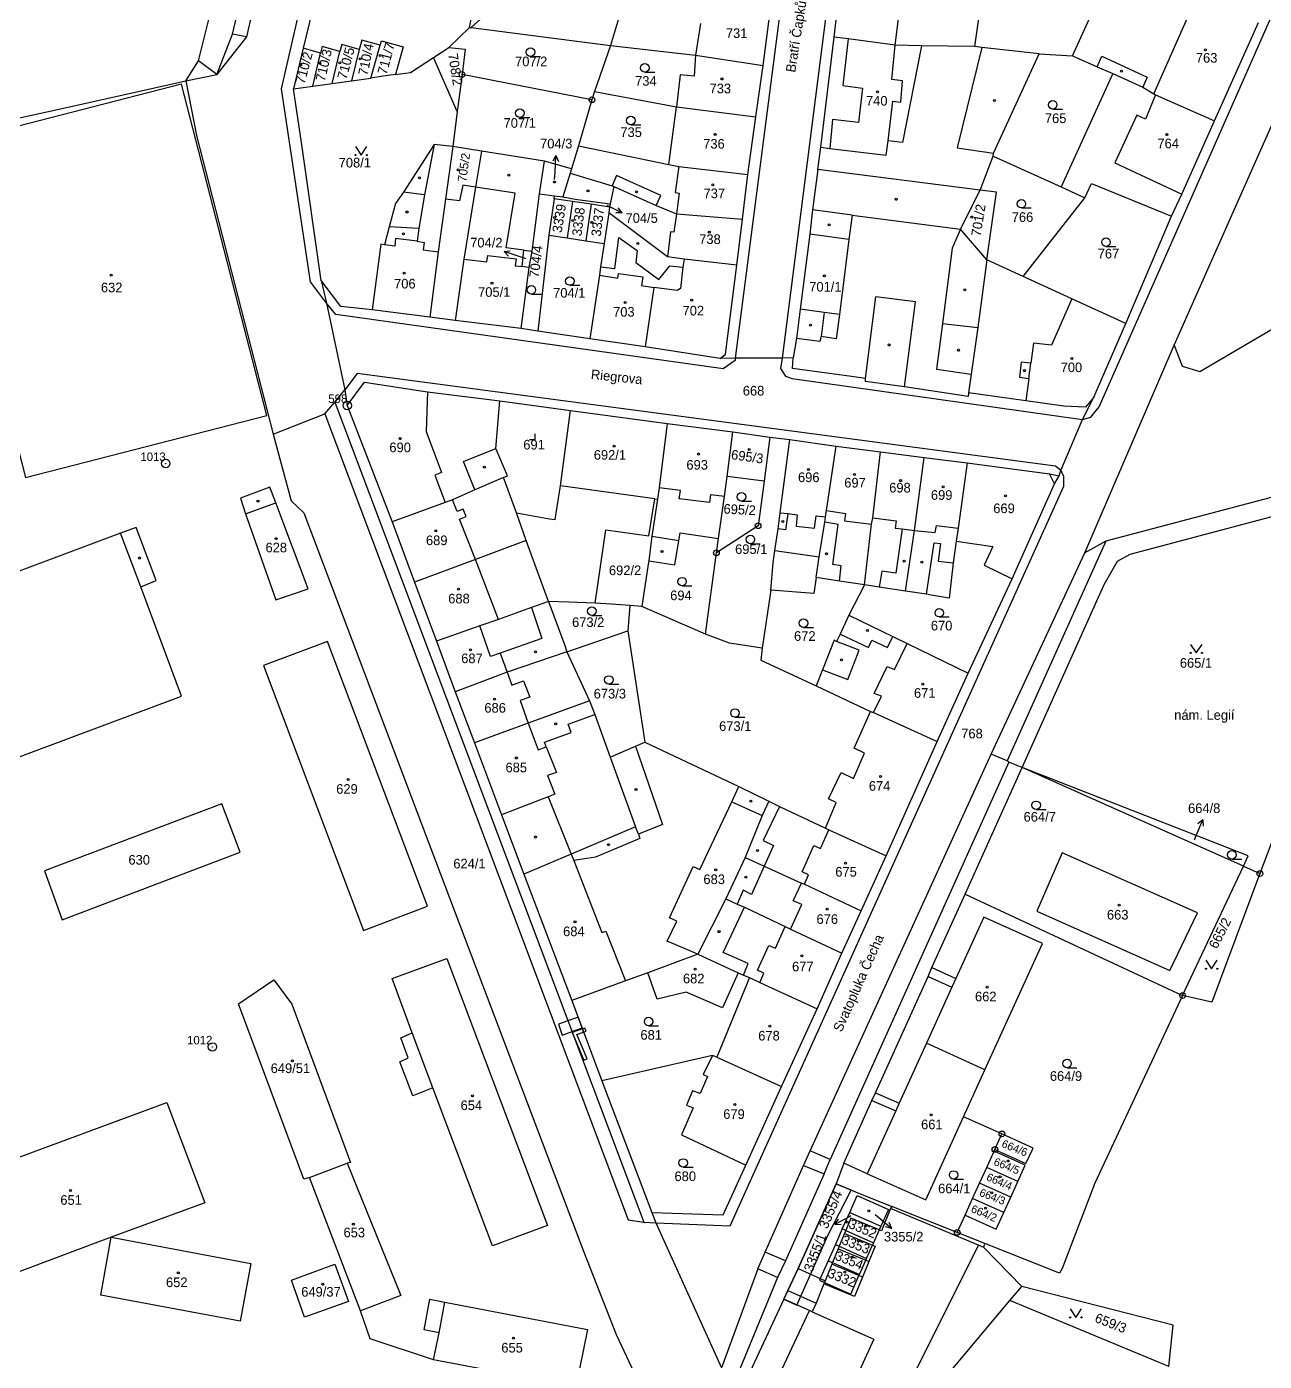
# Model space of a CAD drawing. Extents: x -784124 to -780570, y -980818 to -976926.
# Drawn here: x -782073.8 to -781855.7, y -980168.5 to -979933.2 of the extents above; entities that cross this region are included whole.
import ezdxf
from ezdxf.enums import TextEntityAlignment as Align

# ---------------------------------------------------------------- set-up
doc = ezdxf.new("R2010")
doc.units = 0
doc.header["$LTSCALE"] = 3.138375
doc.header["$MEASUREMENT"] = 0
doc.linetypes.add('0_051C', pattern=[0])
for name, color, linetype in [('1008', 1, 'CONTINUOUS'), ('101', 1, 'CONTINUOUS'), ('1016', 1, 'CONTINUOUS'), ('1029', 1, 'CONTINUOUS'), ('105', 1, 'CONTINUOUS'), ('18', 1, 'CONTINUOUS'), ('21800', 1, 'CONTINUOUS'), ('21900', 1, 'CONTINUOUS'), ('21999', 1, 'CONTINUOUS'), ('23700', 1, 'CONTINUOUS'), ('304', 1, 'CONTINUOUS'), ('314', 1, 'CONTINUOUS'), ('319', 1, 'CONTINUOUS'), ('402', 1, 'CONTINUOUS'), ('404', 1, 'CONTINUOUS')]:
    doc.layers.add(name, color=color, linetype=linetype)

# ---------------------------------------------------------------- blocks, each defined once
blk = doc.blocks.new('4_02$0')
at = {"layer": '404', "color": 255, "linetype": 'Continuous'}
blk.add_circle((-0.01, 0), 0.175, dxfattribs=at)
blk = doc.blocks.new('1029$1')
at = {"layer": '1029', "color": 6, "linetype": 'Continuous'}
for p, q in [((0, 3), (-0.5, 2)), ((0, 0), (0, 3)), ((0, 3), (0.5, 2))]:
    blk.add_line(p, q, dxfattribs=at)
blk = doc.blocks.new('3_04$3')
at = {"layer": '304', "color": 255, "linetype": 'Continuous'}
blk.add_line((0.01, 0), (1.76, 0), dxfattribs=at)
blk.add_circle((0.01, 0.75), 0.75, dxfattribs=at)
blk = doc.blocks.new('3_19$9')
at = {"layer": '319', "color": 255, "linetype": 'Continuous'}
for p, q in [((-1, 0), (0, 0)), ((0, 0), (0, 1))]:
    blk.add_line(p, q, dxfattribs=at)
blk = doc.blocks.new('3_14$2')
at = {"layer": '314', "color": 255, "linetype": 'Continuous'}
blk.add_lwpolyline([(-1, 1.5), (0, 0), (1, 1.5)], dxfattribs=at)
for centre in [(-1, 0), (1, 0)]:
    blk.add_circle(centre, 0.1, dxfattribs=at)
blk = doc.blocks.new('1_01$18')
at = {"layer": '101', "color": 3, "linetype": 'Continuous'}
for radius in [0.75, 0.03]:
    blk.add_circle((0, 0), radius, dxfattribs=at)
blk = doc.blocks.new('1_05$19')
at = {"layer": '105', "color": 3, "linetype": 'Continuous'}
for radius in [0.5, 0.0303]:
    blk.add_circle((0, 0), radius, dxfattribs=at)

msp = doc.modelspace()

# ---------------------------------------------------------------- linework, layer by layer
at = {"layer": '1029', "color": 255, "linetype": 'Continuous'}
for p, q in [((-781980.74, -979960.12), (-781980.68, -979958.92)), ((-781985.78, -979974.11), (-781986.81, -979973.78)), ((-781868, -980076.51), (-781867.7, -980075.78)), ((-781928.55, -980142.82), (-781928.73, -980142.92)), ((-781924.24, -980142.58), (-781923.62, -980143.1))]:
    msp.add_line(p, q, dxfattribs=at)
at = {"layer": '21800', "color": 255, "linetype": 'Continuous'}
for p, q in [((-782028.89, -979944.18), (-782002.95, -979831.11)), ((-781929.87, -979843.55), (-781948.9, -979991.62)), ((-781922.29, -979847.39), (-781940.67, -979991.65)), ((-781884.78, -980000.24), (-781834.67, -979886.54)), ((-782024.03, -979887.31), (-782035.06, -979935.01)), ((-781875.12, -979945.04), (-781867.52, -979927.8)), ((-781955.04, -979932.63), (-781955.89, -979938.22)), ((-782035.06, -979935.01), (-782040.27, -979941.65)), ((-782035.06, -979935.01), (-782037.54, -979934.53)), ((-781929, -979935.36), (-781929.98, -979943.57)), ((-781921.34, -979942.5), (-781920.73, -979936.43)), ((-781916.07, -979936.57), (-781919.45, -979953.62)), ((-781905.48, -979936.86), (-781909.79, -979954.56)), ((-781885.14, -979940.25), (-781884.32, -979938.4)), ((-781884.32, -979938.4), (-781876.29, -979942.08)), ((-782040.27, -979941.65), (-782043.5, -979939.22)), ((-781919.43, -979942.72), (-781921.34, -979942.5)), ((-781919.75, -979946.52), (-781919.43, -979942.72)), ((-781876.29, -979942.08), (-781877.09, -979943.87)), ((-782023.79, -979978.18), (-782028.89, -979944.18)), ((-781929.98, -979943.57), (-781926.47, -979944.04)), ((-781926.47, -979944.04), (-781927.19, -979950.09)), ((-781874.84, -979945.2), (-781876.6, -979949.53)), ((-781921.99, -979953.31), (-781921.13, -979946.35)), ((-781921.13, -979946.35), (-781919.75, -979946.52)), ((-781931.78, -979949.54), (-781932.24, -979954.66)), ((-781927.19, -979950.09), (-781931.78, -979949.54)), ((-781878.16, -979948.77), (-781882, -979957.19)), ((-781876.6, -979949.53), (-781878.16, -979948.77)), ((-782001.95, -979953.94), (-782003.7, -979962.85)), ((-781933.82, -979954.46), (-781932.24, -979954.66)), ((-781932.24, -979954.66), (-781922.34, -979955.87)), ((-781922.34, -979955.87), (-781921.99, -979953.31)), ((-781919.45, -979953.62), (-781921.99, -979953.31)), ((-781909.79, -979954.56), (-781903.37, -979955.5)), ((-781882, -979957.19), (-781870.22, -979962.73)), ((-781969.84, -979959.41), (-781970.62, -979961.24)), ((-781962.01, -979962.97), (-781969.84, -979959.41)), ((-781958.83, -979957.87), (-781959.51, -979962.42)), ((-781996.92, -979961.12), (-781997.49, -979963.89)), ((-781994.67, -979961.47), (-781996.92, -979961.12)), ((-781987.72, -979962.57), (-781994.67, -979961.47)), ((-781970.31, -979961.4), (-781970.96, -979964.41)), ((-782003.7, -979962.85), (-782007.38, -979962.36)), ((-782003.7, -979962.85), (-782004.67, -979968.79)), ((-781997.49, -979963.89), (-781999.98, -979963.62)), ((-781989.27, -979972.19), (-781987.72, -979962.57)), ((-781962.84, -979964.7), (-781962.01, -979962.97)), ((-781959.51, -979962.42), (-781958.82, -979962.54)), ((-781958.82, -979962.54), (-781959.28, -979966.17)), ((-781959.28, -979966.17), (-781959.75, -979969.44)), ((-781928.33, -979966.42), (-781935.28, -979965.49)), ((-781928.33, -979966.42), (-781928.91, -979970.73)), ((-781928.33, -979966.42), (-781909.21, -979968.9)), ((-782004.67, -979968.79), (-782009.93, -979968.46)), ((-782004.67, -979968.79), (-782004.95, -979971.02)), ((-781909.21, -979968.9), (-781910.66, -979972.26)), ((-782008.77, -979970.56), (-782008.9, -979971.91)), ((-782004.95, -979971.02), (-782008.77, -979970.56)), ((-782004.95, -979971.02), (-782003.74, -979971.22)), ((-782003.74, -979971.22), (-782003.91, -979972.55)), ((-781970.13, -979975.85), (-781969.42, -979970.35)), ((-781969.42, -979970.35), (-781966.19, -979972.63)), ((-781960.35, -979969.38), (-781960.86, -979973.78)), ((-781959.75, -979969.44), (-781960.35, -979969.38)), ((-781928.91, -979970.73), (-781935.79, -979969.8)), ((-781928.91, -979970.73), (-781930.54, -979983.93)), ((-782008.9, -979971.91), (-782010.73, -979971.66)), ((-782003.91, -979972.55), (-782001.3, -979972.88)), ((-781992.69, -979974.67), (-781992.52, -979973.54)), ((-781992.52, -979973.54), (-781987.51, -979974.13)), ((-781986.19, -979972.57), (-781989.27, -979972.19)), ((-781966.19, -979972.63), (-781966.45, -979974.78)), ((-781910.66, -979972.26), (-781912.4, -979985.5)), ((-781996.76, -979974.21), (-781992.69, -979974.67)), ((-781987.51, -979974.13), (-781987.72, -979975.35)), ((-781987.72, -979975.35), (-781986.46, -979975.49)), ((-781972.68, -979975.53), (-781970.13, -979975.85)), ((-781966.45, -979974.78), (-781962.4, -979977.77)), ((-781962.4, -979977.77), (-781960.45, -979975.33)), ((-781960.45, -979975.33), (-781958.14, -979975.59)), ((-781958.14, -979975.59), (-781958.54, -979979.38)), ((-781957.94, -979974.21), (-781958.14, -979975.59)), ((-782020.95, -979981.93), (-782023.79, -979978.18)), ((-781959.16, -979979.69), (-781963.27, -979979.2)), ((-781958.54, -979979.38), (-781959.16, -979979.69)), ((-781925.98, -979995.2), (-781924.14, -979980.84)), ((-781917.12, -979981.73), (-781924.14, -979980.84)), ((-782019.33, -979983.92), (-782020.95, -979981.93)), ((-781933.22, -979983.56), (-781937.49, -979982.97)), ((-781919.08, -979996.71), (-781917.12, -979981.73)), ((-781889.59, -979981.17), (-781893.17, -979989.35)), ((-781951.07, -979993.53), (-782019.33, -979983.92)), ((-781933.22, -979983.56), (-781933.79, -979987.84)), ((-781930.54, -979983.93), (-781933.22, -979983.56)), ((-781930.54, -979983.93), (-781931.11, -979988.21)), ((-781912.4, -979985.5), (-781913.42, -979993.56)), ((-781912.4, -979985.5), (-781906.17, -979986.24)), ((-781933.79, -979987.84), (-781933.99, -979988.67)), ((-781931.11, -979988.21), (-781933.79, -979987.84)), ((-781867.03, -979994.01), (-781854.49, -979986.65)), ((-781933.99, -979988.67), (-781938.12, -979988.18)), ((-781896.37, -979988.96), (-781896.84, -979992.5)), ((-781893.17, -979989.35), (-781896.37, -979988.96)), ((-781871.56, -979989.32), (-781870.15, -979993.05)), ((-781948.91, -979992.04), (-781951.07, -979993.53)), ((-781948.9, -979991.62), (-781948.91, -979992.04)), ((-781940.67, -979991.65), (-781940.93, -979993.43)), ((-781898.5, -979992.31), (-781898.84, -979995.01)), ((-781896.84, -979992.5), (-781898.5, -979992.31)), ((-781897.19, -979995.19), (-781896.84, -979992.5)), ((-782015.52, -979994.36), (-782017.71, -979997.23)), ((-781892.45, -980010.66), (-782015.52, -979994.36)), ((-781940.93, -979993.43), (-781940.05, -979994.79)), ((-781940.05, -979994.79), (-781938.89, -979995.19)), ((-781913.42, -979993.56), (-781907.32, -979994.46)), ((-781898.84, -979995.01), (-781897.19, -979995.19)), ((-781870.15, -979993.05), (-781867.03, -979994.01)), ((-782019.47, -979999.39), (-782017.71, -979997.23)), ((-781938.89, -979995.19), (-781887.73, -980002.46)), ((-781897.19, -979995.19), (-781897.72, -979999.14)), ((-782021.22, -980001.45), (-782019.47, -979999.39)), ((-782019.47, -979999.39), (-781965.03, -980143.92)), ((-782003.13, -979997.54), (-782003.39, -980004.56)), ((-782030.37, -980005.04), (-782021.22, -980001.45)), ((-782021.22, -980001.45), (-781967.81, -980143.5)), ((-781887.73, -980002.46), (-781886.22, -980002.01)), ((-781886.22, -980002.01), (-781884.78, -980000.24)), ((-782003.39, -980004.56), (-782000.66, -980011.77)), ((-781996.83, -980009.87), (-781991.09, -980007.53)), ((-781994.81, -980014.82), (-781996.83, -980009.87)), ((-781891.51, -980011.44), (-781892.45, -980010.66)), ((-781891.01, -980012.46), (-781891.51, -980011.44)), ((-782000.66, -980011.77), (-782001.87, -980012.23)), ((-782001.87, -980012.23), (-782000.06, -980017.06)), ((-781892.67, -980013.76), (-781891.8, -980012.35)), ((-781891, -980014.18), (-781891.01, -980012.46)), ((-781963.1, -980016.44), (-781979.72, -980014.16)), ((-781958.58, -980014.95), (-781962.34, -980014.46)), ((-781958.77, -980016.41), (-781958.58, -980014.95)), ((-781953.26, -980015.7), (-781953.46, -980017.1)), ((-781950.81, -980016.01), (-781953.26, -980015.7)), ((-781949.83, -980144.57), (-781891, -980014.18)), ((-781848.27, -980014.52), (-781883.58, -980023.89)), ((-782035.21, -980019.09), (-782029.87, -980017.11)), ((-781997.91, -980018.66), (-781998.74, -980016.63)), ((-781996.86, -980018.27), (-781997.91, -980018.66)), ((-781996.32, -980019.54), (-781996.86, -980018.27)), ((-781953.46, -980017.1), (-781958.77, -980016.41)), ((-781932.82, -980018.51), (-781929.46, -980018.99)), ((-781997.5, -980019.99), (-781996.32, -980019.54)), ((-781994.68, -980027.13), (-781997.5, -980019.99)), ((-781941, -980018.9), (-781939.65, -980019.03)), ((-781939.65, -980019.03), (-781940.03, -980021.87)), ((-781939.65, -980019.03), (-781938.01, -980019.25)), ((-781938.01, -980019.25), (-781938.16, -980021.23)), ((-781934.95, -980021.61), (-781934.64, -980019.45)), ((-781934.64, -980019.45), (-781932.98, -980019.63)), ((-781930.79, -980020.94), (-781933.13, -980020.57)), ((-781931.71, -980028.03), (-781930.79, -980020.94)), ((-781929.46, -980018.99), (-781929.64, -980020.28)), ((-781929.64, -980020.28), (-781924.92, -980020.87)), ((-781924.66, -980019.76), (-781920.55, -980020.3)), ((-781920.55, -980020.3), (-781920.71, -980021.6)), ((-782053.7, -980031.94), (-782057.27, -980022.5)), ((-781963.62, -980023), (-781958.83, -980023.78)), ((-781940.03, -980021.87), (-781941.35, -980021.74)), ((-781938.16, -980021.23), (-781934.95, -980021.61)), ((-781920.71, -980021.6), (-781919.5, -980021.72)), ((-781919.5, -980021.72), (-781920.59, -980029.56)), ((-781919.5, -980021.72), (-781917.31, -980022.01)), ((-781917.31, -980022.01), (-781913.68, -980022.38)), ((-781913.68, -980022.38), (-781913.44, -980021.15)), ((-781913.44, -980021.15), (-781909.63, -980021.62)), ((-781941.92, -980025.53), (-781934.11, -980026.63)), ((-781915.2, -980033.21), (-781913.83, -980024.2)), ((-781913.83, -980024.2), (-781912.72, -980024.32)), ((-781912.72, -980024.32), (-781913.15, -980027.39)), ((-781883.58, -980023.89), (-781901, -980062.6)), ((-781883.58, -980023.89), (-781887.32, -980025.95)), ((-781990.65, -980037.68), (-781994.68, -980027.13)), ((-781930.22, -980028.23), (-781931.71, -980028.03)), ((-781913.15, -980027.39), (-781910.53, -980027.71)), ((-781930.52, -980030.95), (-781930.22, -980028.23)), ((-781923.09, -980029.16), (-781923.56, -980031.98)), ((-781920.59, -980029.56), (-781923.09, -980029.16)), ((-781984.84, -980035.57), (-781983, -980041.02)), ((-781992.02, -980044.24), (-781993.95, -980038.82)), ((-781983, -980041.02), (-781990.37, -980043.65)), ((-781927.08, -980043.13), (-781931.08, -980041.58)), ((-781930.44, -980040.29), (-781925.45, -980042.65)), ((-781925.45, -980042.65), (-781924.83, -980041.33)), ((-781924.83, -980041.33), (-781922.08, -980042.61)), ((-781922.08, -980042.61), (-781921.15, -980040.69)), ((-781920.84, -980046.53), (-781918.63, -980041.93)), ((-781990.37, -980043.65), (-781992.02, -980044.24)), ((-781990.37, -980043.65), (-781989.12, -980047.01)), ((-781929.09, -980048.27), (-781927.08, -980043.13)), ((-781933.53, -980046.57), (-781929.09, -980048.27)), ((-781924.43, -980050.72), (-781922.13, -980045.97)), ((-781922.13, -980045.97), (-781920.84, -980046.53)), ((-781989.12, -980047.01), (-781988.28, -980049.26)), ((-781988.28, -980049.26), (-781986.23, -980048.51)), ((-781986.23, -980048.51), (-781985.11, -980051.36)), ((-781985.11, -980051.36), (-781986.81, -980051.98)), ((-781924.52, -980054.11), (-781923.15, -980051.23)), ((-781923.15, -980051.23), (-781924.43, -980050.72)), ((-781986.81, -980051.98), (-781985.42, -980055.95)), ((-781985.42, -980055.95), (-781983.64, -980060.66)), ((-781978.38, -980056.13), (-781973.67, -980054.44)), ((-781977.81, -980057.64), (-781978.38, -980056.13)), ((-781982.54, -980059.33), (-781977.81, -980057.64)), ((-781983.64, -980060.66), (-781982.26, -980060.17)), ((-781982.26, -980060.17), (-781982.54, -980059.33)), ((-781982.26, -980060.17), (-781980.41, -980064.66)), ((-781966.5, -980060.03), (-781961.75, -980073.81)), ((-781935.73, -980131.37), (-781903.8, -980061.41)), ((-781900.7, -980062.83), (-781932.21, -980132.91)), ((-781980.41, -980064.66), (-781982.01, -980065.21)), ((-781982.01, -980065.21), (-781980.73, -980068.51)), ((-781949.54, -980069.84), (-781948.29, -980067.16)), ((-781981.88, -980068.98), (-781990.12, -980072.11)), ((-781980.73, -980068.51), (-781981.88, -980068.98)), ((-781981.88, -980068.98), (-781977.83, -980079.06)), ((-781955.15, -980081.77), (-781949.54, -980069.84)), ((-781949.54, -980069.84), (-781944.18, -980072.26)), ((-781941.09, -980070.67), (-781944.01, -980076.67)), ((-781965.98, -980075.51), (-781966.48, -980074.25)), ((-781961.75, -980073.81), (-781965.98, -980075.51)), ((-781933.89, -980078.04), (-781932.44, -980074.75)), ((-781965.71, -980076.31), (-781973.52, -980079.57)), ((-781965.98, -980075.51), (-781965.71, -980076.31)), ((-781944.01, -980076.67), (-781942.16, -980077.54)), ((-781973.52, -980079.57), (-781977.38, -980080.2)), ((-781942.16, -980077.54), (-781943.81, -980081.18)), ((-781937.11, -980082.18), (-781935.06, -980077.52)), ((-781935.06, -980077.52), (-781933.89, -980078.04)), ((-781960.5, -980090.29), (-781956.34, -980081.22)), ((-781956.34, -980081.22), (-781955.15, -980081.77)), ((-781943.81, -980081.18), (-781946.03, -980086.15)), ((-781935.98, -980082.73), (-781937.11, -980082.18)), ((-781938.7, -980087.29), (-781937.21, -980084.18)), ((-781936.72, -980084.37), (-781935.98, -980082.73)), ((-781947.53, -980085.41), (-781948.56, -980087.86)), ((-781946.03, -980086.15), (-781947.53, -980085.41)), ((-781951.03, -980096.37), (-781947.31, -980088.4)), ((-781939.19, -980092.27), (-781937.2, -980087.94)), ((-781937.2, -980087.94), (-781938.7, -980087.29)), ((-781960.89, -980094.39), (-781959.21, -980090.85)), ((-781959.21, -980090.85), (-781960.5, -980090.29)), ((-781941.84, -980095.65), (-781940.13, -980091.83)), ((-781955.5, -980096.69), (-781960.89, -980094.39)), ((-781945.01, -980099.5), (-781942.98, -980095.16)), ((-781942.98, -980095.16), (-781941.84, -980095.65)), ((-781946.66, -980098.34), (-781951.03, -980096.37)), ((-781947.47, -980100.37), (-781946.66, -980098.34)), ((-781943.9, -980100.02), (-781945.01, -980099.5)), ((-781944.58, -980101.67), (-781943.9, -980100.02)), ((-781914.93, -980100.63), (-781910.73, -980102.52)), ((-781914.28, -980099.06), (-781910.02, -980100.97)), ((-782002.2, -980120.27), (-782005.83, -980110.55)), ((-781924.17, -980121.11), (-781920.02, -980122.98)), ((-781924.82, -980122.46), (-781920.63, -980124.33)), ((-781936.89, -980133.93), (-781935.73, -980131.37)), ((-781932.21, -980132.91), (-781935.73, -980131.37)), ((-781943.65, -980149.24), (-781936.89, -980133.93)), ((-781936.89, -980133.93), (-781933.27, -980135.43)), ((-781933.27, -980135.43), (-781932.21, -980132.91)), ((-781933.27, -980135.43), (-781940.08, -980150.76)), ((-781906.06, -980148), (-781921.54, -980141.54)), ((-781967.81, -980143.5), (-781965.03, -980143.92)), ((-781965.03, -980143.92), (-781962.91, -980144.05)), ((-781962.91, -980144.05), (-781949.83, -980144.57)), ((-781930.05, -980145.13), (-781931.27, -980147.87)), ((-781931.27, -980147.87), (-781932.54, -980150.72)), ((-781931.27, -980147.87), (-781930.58, -980148.18)), ((-781929.66, -980145.93), (-781924.73, -980147.96)), ((-781906.06, -980148), (-781926.41, -980188.59)), ((-781925.78, -980150.32), (-781924.73, -980147.96)), ((-781905.11, -980148.39), (-781906.06, -980148)), ((-781944.93, -980152.18), (-781943.65, -980149.24)), ((-781940.08, -980150.76), (-781943.65, -980149.24)), ((-781930.58, -980148.18), (-781925.78, -980150.32)), ((-781925.92, -980150.64), (-781925.78, -980150.32)), ((-781944.93, -980152.18), (-781951.36, -980169.6)), ((-781941.47, -980153.69), (-781944.93, -980152.18)), ((-781940.08, -980150.76), (-781941.47, -980153.69)), ((-781937.84, -980152.09), (-781933.95, -980153.89)), ((-781932.54, -980150.72), (-781933.95, -980153.89)), ((-781932.54, -980150.72), (-781931.77, -980151.06)), ((-781931.77, -980151.06), (-781927.04, -980153.18)), ((-781927.04, -980153.18), (-781925.92, -980150.64)), ((-781941.47, -980153.69), (-781950.52, -980175.6)), ((-781933.95, -980153.89), (-781934.07, -980154.15)), ((-781934.07, -980154.15), (-781933.2, -980154.54)), ((-781933.95, -980153.89), (-781933.09, -980154.29)), ((-781933.2, -980154.54), (-781928.56, -980156.62)), ((-781928.56, -980156.62), (-781927.11, -980153.33)), ((-781927.11, -980153.33), (-781927.04, -980153.18)), ((-781939.63, -980155.99), (-781934.68, -980158.2)), ((-782013.26, -980164.47), (-782014.98, -980159.56)), ((-782001.11, -980163.44), (-782000.09, -980158.02)), ((-781945.42, -980179.94), (-781935.83, -980159.52)), ((-781935.34, -980159.74), (-781924.49, -980164.55)), ((-782002.11, -980168.21), (-782013.26, -980164.47)), ((-781924.49, -980164.55), (-781930.69, -980178.07))]:
    msp.add_line(p, q, dxfattribs=at)
at = {"layer": '21900', "color": 3, "linetype": 'Continuous'}
for p, q in [((-781931.48, -979935.05), (-781929.39, -979917.62)), ((-781995.48, -979933.35), (-781982.28, -979921.59)), ((-781906.66, -979936.72), (-781904.45, -979921)), ((-782022.44, -979926.04), (-782025.07, -979936.98)), ((-781995.75, -979933.35), (-781994.3, -979926.09)), ((-781944.02, -979940.03), (-781942.8, -979931.02)), ((-781999.41, -979936.85), (-781995.75, -979933.35)), ((-781995.75, -979933.35), (-781995.48, -979933.35)), ((-781995.48, -979933.35), (-781970.89, -979936.53)), ((-781864.43, -979949.8), (-781856.72, -979932.48)), ((-782011.49, -979936.48), (-782011.27, -979935.7)), ((-782025.07, -979936.98), (-782026.79, -979944.15)), ((-782022.01, -979937.85), (-782025.07, -979936.98)), ((-782023.38, -979943.68), (-782022.01, -979937.85)), ((-782019.97, -979943.21), (-782018.6, -979937.59)), ((-782015.18, -979937.24), (-782016.54, -979942.73)), ((-782013.12, -979942.25), (-782011.49, -979936.48)), ((-782006.14, -979941.28), (-782002.11, -979938.63)), ((-782002.11, -979938.63), (-781999.41, -979936.85)), ((-781997.9, -979948.18), (-782002.11, -979938.63)), ((-781970.89, -979936.53), (-781973.73, -979944.63)), ((-781970.89, -979936.53), (-781955.89, -979938.22)), ((-781955.89, -979938.22), (-781944.02, -979940.03)), ((-781895.33, -979937.99), (-781889.46, -979938.33)), ((-781945.28, -979949.08), (-781944.02, -979940.03)), ((-782023.38, -979943.68), (-782019.97, -979943.21)), ((-782019.97, -979943.21), (-782016.54, -979942.73)), ((-782016.54, -979942.73), (-782013.12, -979942.25)), ((-782010.97, -979941.9), (-782013.12, -979942.25)), ((-782008.82, -979941.62), (-782010.97, -979941.9)), ((-782008.82, -979941.62), (-782006.14, -979941.28)), ((-781997.07, -979941.61), (-781997.9, -979948.18)), ((-781974.16, -979946.09), (-781997.07, -979941.61)), ((-781882.39, -979941.44), (-781891.49, -979961.44)), ((-782026.79, -979944.15), (-782023.38, -979943.68)), ((-781973.73, -979944.63), (-781974.16, -979946.09)), ((-781973.73, -979944.63), (-781959.27, -979947.31)), ((-781974.16, -979946.09), (-781976.54, -979954.22)), ((-781960.63, -979957.49), (-781959.27, -979947.31)), ((-781959.27, -979947.31), (-781945.28, -979949.08)), ((-781997.9, -979948.18), (-781998.68, -979954.31)), ((-781946.7, -979959.26), (-781945.28, -979949.08)), ((-781993.63, -979955.12), (-781998.68, -979954.31)), ((-781993.63, -979955.12), (-781994.67, -979961.47)), ((-781982.51, -979956.9), (-781993.63, -979955.12)), ((-781976.54, -979954.22), (-781977.77, -979958.23)), ((-781976.54, -979954.22), (-781960.63, -979957.49)), ((-781983.4, -979962.66), (-781982.51, -979956.9)), ((-781977.77, -979958.23), (-781982.51, -979956.9)), ((-781905.72, -979962), (-781903.47, -979956)), ((-781903.47, -979956), (-781891.49, -979961.44)), ((-781978.01, -979959.03), (-781979.3, -979963.21)), ((-781977.77, -979958.23), (-781978.01, -979959.03)), ((-781947.64, -979967.15), (-781946.7, -979959.26)), ((-781905.72, -979962), (-781934.37, -979958.37)), ((-781909.21, -979968.9), (-781905.72, -979962)), ((-781891.49, -979961.44), (-781887.29, -979963.35)), ((-781984.72, -979972.75), (-781983.4, -979962.66)), ((-781983.4, -979962.66), (-781980.77, -979963.01)), ((-781980.83, -979963.54), (-781981.79, -979969.96)), ((-781980.83, -979963.54), (-781980.77, -979963.01)), ((-781977.57, -979964.03), (-781980.83, -979963.54)), ((-781980.77, -979963.01), (-781979.3, -979963.21)), ((-781977.57, -979964.03), (-781978.53, -979970.45)), ((-781974.31, -979964.51), (-781977.57, -979964.03)), ((-781974.31, -979964.51), (-781975.27, -979970.94)), ((-781971.05, -979965), (-781974.31, -979964.51)), ((-781898.15, -979977.25), (-781887.29, -979963.35)), ((-781971.2, -979966.04), (-781972.01, -979971.43)), ((-781971.05, -979965), (-781971.2, -979966.04)), ((-781880.08, -979985.5), (-781872.04, -979966.63)), ((-781948.61, -979975.25), (-781947.64, -979967.15)), ((-781981.79, -979969.96), (-781983.68, -979986.85)), ((-781981.79, -979969.96), (-781978.53, -979970.45)), ((-781978.53, -979970.45), (-781975.27, -979970.94)), ((-781975.27, -979970.94), (-781972.01, -979971.43)), ((-781985.23, -979975.64), (-781984.72, -979972.75)), ((-781986.67, -979986.4), (-781985.23, -979975.64)), ((-781898.15, -979977.25), (-781904.55, -979974.28)), ((-781972.82, -979977.03), (-781974.52, -979988.23)), ((-782002.75, -979984.4), (-782012.89, -979983.14)), ((-781998.3, -979984.97), (-782002.75, -979984.4)), ((-781986.67, -979986.4), (-781998.3, -979984.97)), ((-781885.7, -979998.48), (-781880.08, -979985.5)), ((-781983.68, -979986.85), (-781986.67, -979986.4)), ((-781974.52, -979988.23), (-781983.68, -979986.85)), ((-781964.77, -979989.64), (-781974.52, -979988.23)), ((-781951.56, -979991.69), (-781964.77, -979989.64)), ((-781990.42, -979999.14), (-781977.97, -980000.83)), ((-782017.29, -979999.98), (-782009.38, -980020.51)), ((-781977.97, -980000.83), (-781960.9, -980003.15)), ((-781960.9, -980003.15), (-781949.31, -980004.64)), ((-781950.35, -980012.49), (-781949.31, -980004.64)), ((-781949.31, -980004.64), (-781942.79, -980005.55)), ((-781942.79, -980005.55), (-781943.83, -980013.34)), ((-781942.79, -980005.55), (-781939.28, -980005.99)), ((-781939.28, -980005.99), (-781931.1, -980007.16)), ((-781931.1, -980007.16), (-781923.29, -980008.13)), ((-781923.29, -980008.13), (-781915.62, -980009.17)), ((-781915.62, -980009.17), (-781908.06, -980010.08)), ((-781908.06, -980010.08), (-781893.5, -980012.03)), ((-781987.47, -980018.88), (-781989.76, -980012.65)), ((-781943.83, -980013.34), (-781950.35, -980012.49)), ((-782009.38, -980020.51), (-782005.42, -980031.13)), ((-781985.76, -980023.76), (-781987.47, -980018.88)), ((-781973.59, -980034.84), (-781971.75, -980021.88)), ((-781971.75, -980021.88), (-781964.12, -980022.93)), ((-781981.85, -980034.51), (-781985.76, -980023.76)), ((-781952.23, -980025.95), (-781951.88, -980023.42)), ((-781954.18, -980040.27), (-781952.23, -980025.95)), ((-782005.42, -980031.13), (-782001.54, -980041.53)), ((-781942.65, -980032.5), (-781944.14, -980042.77)), ((-781926.16, -980031.58), (-781928.87, -980036.96)), ((-781907.89, -980047.13), (-781900.13, -980030.51)), ((-781967.48, -980035.22), (-781967.87, -980039.7)), ((-781965.37, -980035.42), (-781967.48, -980035.22)), ((-781954.18, -980040.27), (-781965.37, -980035.42)), ((-781978.62, -980043.37), (-781967.87, -980039.7)), ((-781967.87, -980039.7), (-781964.85, -980059.32)), ((-782001.54, -980041.53), (-781998.26, -980050.43)), ((-781978.62, -980043.37), (-781974.62, -980052.05)), ((-781913.31, -980059.22), (-781907.89, -980047.13)), ((-781998.26, -980050.43), (-781994.88, -980059.44)), ((-781934.66, -980049.4), (-781925.08, -980053.9)), ((-781922.32, -980079.38), (-781913.31, -980059.22)), ((-781847.97, -980059.91), (-781856.44, -980082.49)), ((-781908.42, -980086.1), (-781898.35, -980063.79)), ((-781859.36, -980081.19), (-781898.35, -980063.79)), ((-781977.83, -980079.06), (-781986.2, -980082.59)), ((-781947.16, -980079.68), (-781950.55, -980086.95)), ((-781926.71, -980089.08), (-781922.32, -980079.38)), ((-781870.06, -980103.99), (-781859.36, -980081.19)), ((-781859.36, -980081.19), (-781856.44, -980082.49)), ((-781986.2, -980082.59), (-781977.69, -980104.87)), ((-781908.42, -980086.1), (-781870.06, -980103.99)), ((-781950.55, -980086.95), (-781955.5, -980096.69)), ((-781930.14, -980096.53), (-781926.71, -980089.08)), ((-781955.5, -980096.69), (-781964.33, -980099.96)), ((-781955.5, -980096.69), (-781948.41, -980099.96)), ((-781934.5, -980106.31), (-781930.14, -980096.53)), ((-781964.33, -980099.96), (-781968.28, -980101.42)), ((-781946.42, -980100.83), (-781952.16, -980114.84)), ((-781968.28, -980101.42), (-781977.69, -980104.87)), ((-781977.69, -980104.87), (-781972.44, -980119.03)), ((-781940.76, -980120.02), (-781934.5, -980106.31)), ((-781904.92, -980117.11), (-781915.22, -980112.4)), ((-781952.92, -980114.56), (-781972.44, -980119.03)), ((-781952.16, -980114.84), (-781952.92, -980114.56)), ((-781952.16, -980114.84), (-781940.76, -980120.02)), ((-781908.66, -980125.34), (-781904.92, -980117.11)), ((-781972.44, -980119.03), (-781963.63, -980142.23)), ((-781947.05, -980133.89), (-781940.76, -980120.02)), ((-781901.91, -980128.38), (-781908.66, -980125.34)), ((-781903.15, -980131.12), (-781901.91, -980128.38)), ((-781904.6, -980134.28), (-781903.3, -980131.42)), ((-781903.3, -980131.42), (-781903.15, -980131.12)), ((-782023.93, -980136.06), (-782017.31, -980133.54)), ((-782016.74, -980133.4), (-782017.31, -980133.54)), ((-781929.78, -980133.54), (-781931.15, -980137.15)), ((-781925.66, -980135.4), (-781929.78, -980133.54)), ((-782023.93, -980136.06), (-782024.93, -980136.36)), ((-781905.85, -980137.03), (-781904.6, -980134.28)), ((-781899.09, -980136.76), (-781904.6, -980134.28)), ((-781907.09, -980139.77), (-781905.85, -980137.03)), ((-781900.33, -980139.5), (-781905.85, -980137.03)), ((-781900.33, -980139.5), (-781899.09, -980136.76)), ((-781908.42, -980142.67), (-781907.09, -980139.77)), ((-781901.58, -980142.24), (-781907.09, -980139.77)), ((-781901.58, -980142.24), (-781900.33, -980139.5)), ((-781928.74, -980142.2), (-781923.26, -980144.65)), ((-781909.8, -980145.75), (-781921.34, -980141.16)), ((-781909.8, -980145.75), (-781908.42, -980142.67)), ((-781929.44, -980145.4), (-781924.56, -980147.58)), ((-781923.54, -980145.27), (-781924.56, -980147.58)), ((-781923.26, -980144.65), (-781923.54, -980145.27)), ((-781904.93, -980147.69), (-781909.8, -980145.75)), ((-781925.35, -980150.88), (-781926.46, -980153.6)), ((-781900.51, -980157.74), (-781898.42, -980155.25)), ((-781940.34, -980157.51), (-781948.72, -980175.5)), ((-781926.41, -980188.59), (-781900.51, -980157.74))]:
    msp.add_line(p, q, dxfattribs=at)
for points in [[(-781898.35, -980063.79), (-781900.7, -980062.83), (-781901, -980062.6), (-781903.8, -980061.41), (-781887.32, -980025.95), (-781871.56, -979989.32), (-781848.66, -979937.7), (-781846.96, -979934.21), (-781830.78, -979896.42), (-781827.28, -979888.46)], [(-782045.74, -979942.76), (-782043.5, -979939.22), (-782032.7, -979895.92)], [(-781920.73, -979936.43), (-781919.76, -979929.02), (-781918.45, -979929.16), (-781917.77, -979923.19), (-781919.02, -979923.02), (-781918.54, -979918.86)], [(-781889.46, -979938.33), (-781884.03, -979926.29), (-781881.84, -979921.32)], [(-781967.93, -979927.74), (-781969.29, -979931.22), (-781970.89, -979936.53)], [(-782011.49, -979936.48), (-782014.71, -979935.57), (-782015.18, -979937.24)], [(-782011.27, -979935.7), (-782007.42, -979936.78), (-782008.82, -979941.62)], [(-781934.37, -979958.37), (-781933.82, -979954.46), (-781931.48, -979935.05)], [(-781920.73, -979936.43), (-781929, -979935.36), (-781931.48, -979935.05)], [(-782018.6, -979937.59), (-782021.69, -979936.72), (-782022.01, -979937.85)], [(-782015.18, -979937.24), (-782018.26, -979936.37), (-782018.6, -979937.59)], [(-781999.41, -979936.85), (-781996.51, -979937.18), (-781997.07, -979941.61)], [(-781955.89, -979938.22), (-781956.14, -979941.9), (-781958.63, -979941.7), (-781959.27, -979947.31)], [(-781906.66, -979936.72), (-781916.07, -979936.57), (-781920.73, -979936.43)], [(-781895.33, -979937.99), (-781905.48, -979936.86), (-781906.66, -979936.72)], [(-781903.47, -979956), (-781903.37, -979955.5), (-781895.33, -979937.99)], [(-781889.46, -979938.33), (-781885.14, -979940.25), (-781882.39, -979941.44)], [(-782178.29, -979962.49), (-782157.76, -979965.76), (-782151.86, -979966.01), (-782068.34, -979947.79), (-782045.74, -979942.76)], [(-782089, -979954.25), (-782073.98, -980012.69), (-782031.48, -980001.74), (-782046.53, -979943.31), (-782089, -979954.25)], [(-782045.74, -979942.76), (-782043.89, -979952.39), (-782030.37, -980005.04), (-782027.2, -980016.8), (-782024.97, -980018.92), (-781999.3, -980086.75), (-781975.68, -980149.07), (-781969.89, -980163.74), (-781964.5, -980175.28)], [(-781882.39, -979941.44), (-781877.09, -979943.87), (-781875.12, -979945.04), (-781874.84, -979945.2), (-781864.43, -979949.8)], [(-782021.87, -979977.95), (-782025.36, -979953.59), (-782026.79, -979944.15)], [(-781872.04, -979966.63), (-781870.22, -979962.73), (-781864.43, -979949.8)], [(-781998.68, -979954.31), (-782001.95, -979953.94), (-782007.38, -979962.36), (-782008.78, -979964.37), (-782009.93, -979968.46), (-782010.73, -979971.66), (-782011.4, -979971.54), (-782012.89, -979983.14)], [(-781998.68, -979954.31), (-781999.98, -979963.62), (-782001.3, -979972.88), (-782002.75, -979984.4)], [(-781960.63, -979957.49), (-781958.83, -979957.87), (-781946.7, -979959.26)], [(-781978.01, -979959.03), (-781970.62, -979961.24), (-781970.31, -979961.4), (-781962.84, -979964.7), (-781959.28, -979966.17), (-781947.64, -979967.15)], [(-781934.37, -979958.37), (-781935.28, -979965.49), (-781935.79, -979969.8), (-781937.49, -979982.97), (-781938.12, -979988.18), (-781938.68, -979991.6)], [(-781994.67, -979961.47), (-781996.76, -979974.21), (-781998.3, -979984.97)], [(-781904.55, -979974.28), (-781902.87, -979962.39), (-781905.72, -979962)], [(-781887.29, -979963.35), (-781886.15, -979960.84), (-781872.04, -979966.63)], [(-781979.3, -979963.21), (-781977.11, -979963.58), (-781974.1, -979964.03), (-781970.96, -979964.41), (-781971.05, -979965)], [(-781948.61, -979975.25), (-781957.94, -979974.21), (-781960.86, -979973.78), (-781971.2, -979966.04)], [(-781972.01, -979971.43), (-781972.68, -979975.53), (-781972.82, -979977.03)], [(-781985.23, -979975.64), (-781986.46, -979975.49), (-781986.19, -979972.57), (-781984.72, -979972.75)], [(-781951.56, -979991.69), (-781950.62, -979990.95), (-781948.61, -979975.25)], [(-781904.55, -979974.28), (-781906.17, -979986.24), (-781907.32, -979994.46), (-781907.78, -979997.77)], [(-782021.87, -979977.95), (-782020.95, -979981.93), (-782017.71, -979997.23), (-782017.29, -979999.98)], [(-782012.89, -979983.14), (-782018.4, -979982.5), (-782021.87, -979977.95)], [(-781972.82, -979977.03), (-781969.63, -979977.52), (-781969.48, -979976.73), (-781965.21, -979977.31), (-781965.41, -979978.81), (-781963.27, -979979.2), (-781964.77, -979989.64)], [(-781880.08, -979985.5), (-781889.59, -979981.17), (-781898.15, -979977.25)], [(-781938.68, -979991.6), (-781940.67, -979991.65), (-781948.9, -979991.62), (-781951.56, -979991.69)], [(-781907.78, -979997.77), (-781907.88, -979998.39), (-781919.08, -979996.71), (-781925.98, -979995.74), (-781925.98, -979995.2), (-781928.44, -979994.87), (-781938.82, -979993.44), (-781938.68, -979991.6)], [(-782017.29, -979999.98), (-782014.23, -979995.86), (-782003.13, -979997.54), (-781990.42, -979999.14)], [(-781989.76, -980012.65), (-781989.06, -980012.36), (-781991.09, -980007.53), (-781990.42, -979999.14)], [(-781885.7, -979998.48), (-781887.21, -980000.26), (-781891.03, -980000.08), (-781897.72, -979999.14), (-781907.78, -979997.77)], [(-781893.5, -980012.03), (-781891.8, -980012.35), (-781891.51, -980011.44), (-781887.73, -980002.46), (-781885.7, -979998.48)], [(-781987.47, -980018.88), (-781981.63, -980019.95), (-781980.64, -980020.1), (-781979.72, -980014.16), (-781977.97, -980000.83)], [(-781960.9, -980003.15), (-781962.34, -980014.46), (-781962.61, -980016.51)], [(-781942.65, -980032.5), (-781942.21, -980027.72), (-781941.92, -980025.53), (-781941.35, -980021.74), (-781941, -980018.9), (-781939.28, -980005.99)], [(-781934.67, -980030.32), (-781934.11, -980026.63), (-781933.13, -980020.57), (-781932.98, -980019.63), (-781932.82, -980018.51), (-781931.1, -980007.16)], [(-781926.16, -980031.58), (-781924.92, -980020.87), (-781924.66, -980019.76), (-781923.29, -980008.13)], [(-781918.92, -980032.7), (-781917.31, -980022.01), (-781915.62, -980009.17)], [(-781908.06, -980010.08), (-781909.63, -980021.62), (-781909.95, -980023.9)], [(-781989.76, -980012.65), (-781994.81, -980014.82), (-781998.74, -980016.63), (-782000.06, -980017.06), (-782009.38, -980020.51)], [(-781943.83, -980013.34), (-781944.88, -980021.18), (-781952.23, -980025.95)], [(-781951.88, -980023.42), (-781950.81, -980016.01), (-781950.35, -980012.49)], [(-781900.13, -980030.51), (-781892.67, -980013.76), (-781893.5, -980012.03)], [(-782029.87, -980017.11), (-782030.91, -980014.36), (-782036.12, -980016.34), (-782035.21, -980019.09), (-782029.87, -980034.26), (-782024.16, -980032.28), (-782029.87, -980017.11)], [(-781962.61, -980016.51), (-781963.62, -980023), (-781964.17, -980027.36)], [(-781964.12, -980022.93), (-781963.1, -980016.44), (-781962.61, -980016.51)], [(-781898.35, -980063.79), (-781883.87, -980031.53), (-781881.56, -980027.4), (-781879.3, -980026.21), (-781849.85, -980018.36)], [(-782114.57, -980076.67), (-782046.52, -980051.2), (-782053.7, -980031.94), (-782050.95, -980030.84), (-782054.5, -980021.51), (-782057.27, -980022.5), (-782125.3, -980047.98), (-782114.57, -980076.67)], [(-781964.17, -980027.36), (-781959.54, -980028.06), (-781958.83, -980023.78), (-781958.61, -980022.41), (-781951.88, -980023.42)], [(-781985.76, -980023.76), (-781994.68, -980027.13), (-782005.42, -980031.13)], [(-781909.95, -980023.9), (-781910.53, -980027.71), (-781911.21, -980033.96), (-781914.36, -980033.39), (-781915.2, -980033.21), (-781918.92, -980032.7)], [(-781909.95, -980023.9), (-781903.52, -980024.81), (-781905.03, -980028.14), (-781900.13, -980030.51)], [(-781964.17, -980027.36), (-781964.27, -980027.92), (-781965.37, -980035.42)], [(-781934.67, -980030.32), (-781935.07, -980033.14), (-781942.65, -980032.5)], [(-781926.16, -980031.58), (-781930.52, -980030.95), (-781934.67, -980030.32)], [(-781918.92, -980032.7), (-781923.56, -980031.98), (-781926.16, -980031.58)], [(-781981.85, -980034.51), (-781984.84, -980035.57), (-781990.65, -980037.68), (-781993.95, -980038.82), (-782001.54, -980041.53)], [(-781981.85, -980034.51), (-781978.99, -980042.11), (-781978.62, -980043.37)], [(-781973.59, -980034.84), (-781978.25, -980034.62), (-781981.85, -980034.51)], [(-781967.48, -980035.22), (-781970.76, -980034.98), (-781973.59, -980034.84)], [(-781928.87, -980036.96), (-781930.44, -980040.29), (-781931.08, -980041.58), (-781931.47, -980041.36), (-781933.53, -980046.57), (-781934.66, -980049.4)], [(-781928.87, -980036.96), (-781921.15, -980040.69), (-781918.63, -980041.93), (-781907.89, -980047.13)], [(-782032.06, -980045.78), (-782014.41, -980092.5), (-782003.14, -980088.23), (-782020.8, -980041.56), (-782032.06, -980045.78)], [(-781944.14, -980042.77), (-781949.9, -980041.89), (-781954.18, -980040.27)], [(-781978.62, -980043.37), (-781989.12, -980047.01), (-781998.26, -980050.43)], [(-781944.14, -980042.77), (-781944.43, -980044.85), (-781934.66, -980049.4)], [(-781974.62, -980052.05), (-781985.42, -980055.95), (-781994.88, -980059.44)], [(-781974.62, -980052.05), (-781973.67, -980054.44), (-781970.93, -980061.98)], [(-781932.99, -980074.48), (-781931.1, -980069.96), (-781932.5, -980069.3), (-781930.27, -980064.69), (-781928.07, -980065.73), (-781926.11, -980061.25), (-781927.98, -980060.4), (-781925.08, -980053.9)], [(-781925.08, -980053.9), (-781924.52, -980054.11), (-781913.31, -980059.22)], [(-781994.88, -980059.44), (-781990.12, -980072.11), (-781986.2, -980082.59)], [(-781970.93, -980061.98), (-781966.5, -980060.03), (-781964.85, -980059.32)], [(-781964.85, -980059.32), (-781948.29, -980067.16), (-781943, -980069.75)], [(-781970.93, -980061.98), (-781966.48, -980074.25), (-781977.83, -980079.06)], [(-781859.36, -980081.19), (-781858.51, -980079.38), (-781898.35, -980063.79)], [(-782070.67, -980081.99), (-782067.55, -980090.62), (-782036.14, -980078.71), (-782039.39, -980070.2), (-782070.67, -980081.99)], [(-781943, -980069.75), (-781944.18, -980072.26), (-781947.16, -980079.68)], [(-781943, -980069.75), (-781941.09, -980070.67), (-781932.99, -980074.48)], [(-781932.99, -980074.48), (-781932.44, -980074.75), (-781922.32, -980079.38)], [(-781977.83, -980079.06), (-781977.38, -980080.2), (-781972.4, -980092.85), (-781971.7, -980092.62), (-781968.28, -980101.42)], [(-781947.16, -980079.68), (-781943.81, -980081.18), (-781937.21, -980084.18), (-781936.72, -980084.37), (-781926.71, -980089.08)], [(-781895.75, -980089.1), (-781872.31, -980099.59), (-781867.44, -980089.41), (-781891.28, -980078.8), (-781895.75, -980089.1)], [(-781856.44, -980082.49), (-781864.94, -980105.14), (-781870.06, -980103.99)], [(-781929.78, -980133.54), (-781924.82, -980122.46), (-781924.17, -980121.11), (-781914.93, -980100.63), (-781914.28, -980099.06), (-781908.42, -980086.1)], [(-781950.55, -980086.95), (-781948.56, -980087.86), (-781947.31, -980088.4), (-781940.13, -980091.83), (-781939.19, -980092.27), (-781930.14, -980096.53)], [(-781904.92, -980117.11), (-781894.77, -980094.79), (-781905.11, -980090.15), (-781910.02, -980100.97), (-781910.73, -980102.52), (-781915.22, -980112.4)], [(-782005.75, -980121.66), (-782008.04, -980115.65), (-782006.53, -980114.94), (-782007.88, -980111.43), (-782005.83, -980110.55), (-782007.49, -980106.08), (-782009.4, -980100.99), (-781999.77, -980097.45), (-781982, -980144.5), (-781991.71, -980148.12), (-782002.2, -980120.27), (-782005.75, -980121.66)], [(-781948.41, -980099.96), (-781951.17, -980106.14), (-781957.56, -980103.41), (-781962.65, -980104.6), (-781964.33, -980099.96)], [(-781948.41, -980099.96), (-781947.47, -980100.37), (-781946.42, -980100.83)], [(-781946.42, -980100.83), (-781944.58, -980101.67), (-781934.5, -980106.31)], [(-782024.93, -980136.36), (-782036.45, -980105.46), (-782030.26, -980101.19), (-782027.09, -980105.53), (-782016.74, -980133.4)], [(-781870.06, -980103.99), (-781885.56, -980137.05), (-781891.31, -980152.1), (-781891.77, -980152.93), (-781904.93, -980147.69)], [(-781915.22, -980112.4), (-781920.02, -980122.98), (-781920.63, -980124.33), (-781925.66, -980135.4)], [(-781952.92, -980114.56), (-781954.56, -980117.93), (-781953.82, -980118.23), (-781955.12, -980121.25), (-781956.47, -980120.77), (-781957.5, -980123.28), (-781956.3, -980123.79), (-781958.41, -980128.54), (-781947.05, -980133.89)], [(-782058.88, -980146.59), (-782084.74, -980156.29), (-782091.39, -980138.47), (-782049.08, -980122.83), (-782042.4, -980140.51), (-782058.88, -980146.59)], [(-781925.66, -980135.4), (-781925.38, -980135.52), (-781915.32, -980139.99), (-781908.66, -980125.34)], [(-781903.15, -980131.12), (-781897.67, -980133.61), (-781896.42, -980130.86), (-781901.91, -980128.38)], [(-781899.09, -980136.76), (-781897.79, -980133.88), (-781903.3, -980131.42)], [(-782017.31, -980133.54), (-782007.87, -980156.85), (-782014.98, -980159.56), (-782023.93, -980136.06)], [(-781963.63, -980142.23), (-781951.04, -980142.64), (-781947.05, -980133.89)], [(-781940.34, -980157.51), (-781939.63, -980155.99), (-781937.84, -980152.09), (-781931.15, -980137.15)], [(-781931.15, -980137.15), (-781927.04, -980138.89), (-781921.34, -980141.16)], [(-781928.74, -980142.2), (-781927.41, -980139.23), (-781921.93, -980141.68), (-781923.26, -980144.65)], [(-781963.63, -980142.23), (-781962.91, -980144.05), (-781951.36, -980169.6), (-781950.52, -980175.6), (-781948.72, -980175.5)], [(-781929.44, -980145.4), (-781930.05, -980145.13), (-781928.74, -980142.2)], [(-781923.54, -980145.27), (-781928.55, -980143.22), (-781929.44, -980145.4)], [(-781921.34, -980141.16), (-781921.54, -980141.54), (-781923.11, -980145.45), (-781923.54, -980145.27)], [(-781908.42, -980142.67), (-781902.9, -980145.17), (-781901.58, -980142.24)], [(-781929.44, -980145.4), (-781929.66, -980145.93), (-781930.58, -980148.18), (-781930.78, -980148.65)], [(-782058.88, -980146.59), (-782034.31, -980151.23), (-782036.17, -980161.39), (-782060.73, -980156.81), (-782058.88, -980146.59)], [(-781924.56, -980147.58), (-781924.73, -980147.96), (-781924.23, -980148.16), (-781925.35, -980150.88)], [(-781898.42, -980155.25), (-781905.11, -980148.39), (-781904.93, -980147.69)], [(-781930.78, -980148.65), (-781931.77, -980151.06), (-781931.89, -980151.36)], [(-781930.78, -980148.65), (-781925.92, -980150.64), (-781925.35, -980150.88)], [(-782027.13, -980154.13), (-782019.47, -980151.36), (-782017.09, -980157.93), (-782024.81, -980160.65), (-782027.13, -980154.13)], [(-781931.89, -980151.36), (-781933.09, -980154.29), (-781933.2, -980154.54), (-781933.31, -980154.8)], [(-781926.46, -980153.6), (-781927.11, -980153.33), (-781931.89, -980151.36)], [(-781933.31, -980154.8), (-781934.68, -980158.2), (-781935.34, -980159.74), (-781935.83, -980159.52), (-781940.34, -980157.51)], [(-781926.46, -980153.6), (-781927.88, -980157.04), (-781933.31, -980154.8)], [(-781872.47, -980169.37), (-781871.76, -980162.09), (-781898.42, -980155.25)], [(-781977.01, -980172.96), (-782002.11, -980168.21), (-782001.11, -980163.44), (-782003.74, -980162.94), (-782002.75, -980157.53), (-782000.09, -980158.02), (-781974.97, -980162.88), (-781977.01, -980172.96)]]:
    msp.add_lwpolyline(points, dxfattribs=at)
at = {"layer": '21999', "color": 3, "linetype": 'Continuous'}
for p, q in [((-781904.55, -979974.28), (-781909.21, -979968.9)), ((-781872.47, -980169.37), (-781900.51, -980157.74))]:
    msp.add_line(p, q, dxfattribs=at)
msp.add_lwpolyline([(-782045.74, -979942.76), (-782040.27, -979941.65), (-782037.54, -979934.53), (-782026.26, -979886.56)], dxfattribs=at)
at = {"layer": '23700', "color": 255, "linetype": '0_051C'}
for points in [[(-781980.09, -980109.04), (-781979.39, -980110.96), (-781975.9, -980109.7), (-781976.61, -980107.78), (-781980.09, -980109.04)], [(-781975.04, -980115.12), (-781976.84, -980110.85), (-781975.63, -980110.43), (-781975.84, -980109.87), (-781977.64, -980110.49), (-781975.59, -980115.35), (-781975.04, -980115.12)], [(-781975.84, -980109.87), (-781975.63, -980110.43), (-781975.21, -980110.29), (-781975.4, -980109.72), (-781975.84, -980109.87)], [(-781928.49, -980138.28), (-781931.15, -980137.15), (-781937.84, -980152.09), (-781939.63, -980155.99), (-781940.34, -980157.51), (-781938.03, -980158.54), (-781932.59, -980146.31), (-781928.49, -980138.28)]]:
    msp.add_lwpolyline(points, close=True, dxfattribs=at)

# ---------------------------------------------------------------- block references
at = {"layer": '101', "color": 0, "linetype": 'ByBlock'}
for p in [(-782017.29, -979999.98), (-782049.29, -980010.21), (-782041.07, -980113.05)]:
    msp.add_blockref('1_01$18', p, dxfattribs=at)
at = {"layer": '1029', "color": 0, "linetype": 'ByBlock'}
for p, rotation in [((-781980.68, -979958.92), 357), ((-781971.54, -979964.65), 243), ((-781986.81, -979973.78), 72), ((-781867.7, -980075.78), 337), ((-781928.73, -980142.92), 118), ((-781923.62, -980143.1), 230)]:
    msp.add_blockref('1029$1', p, dxfattribs=dict(at, rotation=rotation))
at = {"layer": '105', "color": 0, "linetype": 'ByBlock'}
for p in [(-781997.07, -979941.61), (-781974.16, -979946.09), (-781944.88, -980021.18), (-781952.23, -980025.95), (-781856.44, -980082.49), (-781870.06, -980103.99), (-781901.91, -980128.38), (-781903.15, -980131.12), (-781909.8, -980145.75)]:
    msp.add_blockref('1_05$19', p, dxfattribs=at)
at = {"layer": '304', "color": 0, "linetype": 'ByBlock'}
for p in [(-781985, -979938.45), (-781964.87, -979941.2), (-781986.9, -979949.21), (-781892.97, -979947.72), (-781967.32, -979950.48), (-781898.49, -979965.15), (-781883.58, -979971.92), (-781978.08, -979978.79), (-781984.85, -979980.33), (-781947.81, -980016.83), (-781946.26, -980024.34), (-781958.3, -980031.77), (-781974.21, -980036.99), (-781912.96, -980037.25), (-781936.89, -980039.09), (-781971.21, -980049.11), (-781948.97, -980054.93), (-781895.88, -980071.2), (-781861.4, -980079.92), (-781964.19, -980109.32), (-781890.45, -980116.71), (-781958.09, -980134.25), (-781910.43, -980136.36)]:
    msp.add_blockref('3_04$3', p, dxfattribs=at)
at = {"layer": '314', "color": 0, "linetype": 'ByBlock'}
for p in [(-782014.83, -979955.84), (-781867.65, -980043.59), (-781864.95, -980099.26), (-781888.89, -980160.71)]:
    msp.add_blockref('3_14$2', p, dxfattribs=at)
at = {"layer": '319', "color": 0, "linetype": 'ByBlock'}
msp.add_blockref('3_19$9', (-781984.18, -980005.99), dxfattribs=at)
at = {"layer": '402', "color": 0, "linetype": 'ByBlock'}
for p in [(-781880.84, -979941.02), (-781903.23, -979946.23), (-782004.54, -979959.85), (-781988.8, -979959.38), (-781974.86, -979962.15), (-781966.29, -979962.29), (-781920.54, -979963.63), (-782006.76, -979965.87), (-781932.35, -979968.13), (-782007.36, -979969.71), (-781966.08, -979971.41), (-781908.44, -979979.57), (-781935.66, -979985.82), (-781921.76, -979989.31), (-781909.57, -979990.25), (-781897.91, -979993.83), (-781993.12, -980010.86), (-782033.02, -980016.84), (-781940.52, -980020.41), (-781961.81, -980025.73), (-782053.9, -980026.86), (-781932.84, -980026.1), (-781919.12, -980027.43), (-781916.03, -980027.57), (-781925.61, -980039.66), (-781984.09, -980043.39), (-781930.19, -980044.82), (-781980.55, -980056.07), (-781966.39, -980067.65), (-781946.16, -980069.72), (-781984.09, -980076.04), (-781971.23, -980077.39), (-781944.98, -980078.42), (-781947.04, -980083.14), (-781951.76, -980092.72)]:
    msp.add_blockref('4_02$0', p, dxfattribs=at)
at = {"layer": '404', "color": 0, "linetype": 'ByBlock'}
for p in [(-782015, -979938.86), (-782011.48, -979938.28), (-781866.03, -979937.29), (-782025.48, -979939.91), (-782022.11, -979939.62), (-782018.57, -979939.57), (-781951.24, -979942.42), (-781923.85, -979944.67), (-781952.44, -979952.18), (-781872.83, -979952.23), (-781997.73, -979958.42), (-781980.76, -979960.58), (-781952.85, -979961.1), (-781980.74, -979966.84), (-781907.19, -979966.75), (-781977.54, -979967.38), (-781974.18, -979967.69), (-781953.47, -979969.41), (-782058.88, -979976.98), (-782007.27, -979976.67), (-781991.77, -979978.39), (-781933.2, -979977.13), (-781968.3, -979981.8), (-781956.58, -979981.42), (-781889.56, -979991.67), (-782007.97, -980005.82), (-781970.22, -980007.14), (-781955.37, -980008.53), (-781946.44, -980007.73), (-781935.97, -980011.25), (-781927.87, -980012.14), (-781919.75, -980013.22), (-781912.28, -980014.3), (-781901.28, -980015.92), (-782029.79, -980023.45), (-782001.68, -980022.06), (-781997.68, -980032.34), (-781995.58, -980043.03), (-781915.82, -980049.12), (-781991.32, -980051.75), (-781987.48, -980062.11), (-782017.1, -980065.9), (-781923.32, -980065.37), (-781952.35, -980081.81), (-781929.49, -980080.65), (-781932.69, -980088.77), (-781881.25, -980088.07), (-781977.14, -980091), (-781937.18, -980096.98), (-781955.96, -980099.32), (-781904.52, -980102.49), (-781942.79, -980109.39), (-782026.96, -980115.49), (-781995.2, -980121.66), (-781948.98, -980123.21), (-781914.39, -980125.03), (-781900.78, -980133.15), (-781902.24, -980135.94), (-782066.04, -980138.35), (-781903.69, -980138.74), (-781925.34, -980141.93), (-781904.8, -980141.48), (-782016.21, -980144.27), (-781929.16, -980143.92), (-781925.94, -980144.61), (-781927.18, -980147.23), (-781928.32, -980150.1), (-782047.06, -980152.86), (-781929.6, -980152.73), (-782021.6, -980154.89), (-781987.98, -980164.39)]:
    msp.add_blockref('4_02$0', p, dxfattribs=at)

# ---------------------------------------------------------------- texts
at = {"layer": '1008', "color": 255, "linetype": 'Continuous'}
for s, rotation, p in [('Bratří Čapků', 81, (-781937.85, -979941.44)), ('Riegrova', 354, (-781974.47, -979995.8)), ('Svatopluka Čecha', 66, (-781929.71, -980110.76))]:
    msp.add_text(s, height=1.7, rotation=rotation, dxfattribs=at).set_placement(p, align=Align.BOTTOM_LEFT)
msp.add_text('nám. Legií', height=1.7, dxfattribs=at).set_placement((-781871.54, -980055.89), align=Align.BOTTOM_LEFT)
at = {"layer": '1016', "color": 174, "linetype": 'Continuous'}
for s, p in [('598', (-782017.29, -979999.98)), ('1013', (-782049.29, -980010.21)), ('1012', (-782041.07, -980113.05))]:
    msp.add_text(s, height=1.5, dxfattribs=at).set_placement(p, align=Align.BOTTOM_RIGHT)
at = {"layer": '18', "color": 255, "linetype": 'Continuous'}
for s, p in [('731', (-781950.56, -979935.71)), ('763', (-781867.73, -979940.05)), ('734', (-781966.56, -979944.12)), ('733', (-781953.44, -979945.45)), ('740', (-781925.87, -979947.63)), ('765', (-781894.34, -979950.7)), ('735', (-781969.16, -979953.16)), ('736', (-781954.56, -979955.21)), ('764', (-781874.51, -979955.14)), ('737', (-781954.5, -979963.94)), ('766', (-781900.18, -979968.12)), ('738', (-781955.26, -979972.02)), ('767', (-781885.03, -979974.56)), ('706', (-782009.04, -979979.86)), ('701/1', (-781935.87, -979980.4)), ('705/1', (-781994.23, -979981.33)), ('704/1', (-781981.01, -979981.48)), ('703', (-781970.44, -979984.83)), ('702', (-781958.2, -979984.62)), ('700', (-781891.56, -979994.61)), ('668', (-781947.58, -979998.73)), ('690', (-782009.87, -980008.72)), ('691', (-781986.27, -980008.24)), ('693', (-781957.52, -980011.79)), ('696', (-781937.85, -980013.99)), ('697', (-781929.7, -980014.94)), ('698', (-781921.78, -980015.82)), ('699', (-781914.43, -980017.11)), ('669', (-781903.44, -980019.46)), ('689', (-782003.42, -980025.1)), ('628', (-782031.7, -980026.37)), ('695/1', (-781948.94, -980026.66)), ('694', (-781960.38, -980034.8)), ('688', (-781999.5, -980035.37)), ('673/2', (-781977.67, -980039.53)), ('672', (-781938.55, -980041.97)), ('670', (-781914.44, -980040.14)), ('687', (-781997.21, -980045.91)), ('673/3', (-781973.86, -980052.13)), ('671', (-781917.41, -980052.01)), ('686', (-781993.13, -980054.63)), ('673/1', (-781951.76, -980057.85)), ('768', (-781909.08, -980059.16)), ('685', (-781989.4, -980065.14)), ('629', (-782019.24, -980068.93)), ('674', (-781925.37, -980068.4)), ('630', (-782055.86, -980081.42)), ('624/1', (-781998.6, -980082.09)), ('675', (-781931.28, -980083.53)), ('683', (-781954.52, -980084.85)), ('663', (-781883.4, -980091.1)), ('676', (-781934.59, -980091.87)), ('684', (-781979.25, -980094.03)), ('677', (-781938.9, -980100.23)), ('682', (-781958.13, -980102.35)), ('662', (-781906.66, -980105.52)), ('681', (-781965.62, -980112.28)), ('678', (-781944.86, -980112.42)), ('649/51', (-782030.79, -980118.16)), ('654', (-781997.32, -980124.69)), ('679', (-781951.03, -980126.24)), ('661', (-781916.16, -980128.06)), ('680', (-781959.62, -980137.2)), ('664/1', (-781913.16, -980139.35)), ('651', (-782067.86, -980141.38)), ('653', (-782017.95, -980147.11)), ('652', (-782049.24, -980155.89)), ('649/37', (-782025.4, -980157.57)), ('655', (-781990.14, -980167.42))]:
    msp.add_text(s, height=1.7, dxfattribs=at).set_placement(p, align=Align.BOTTOM_LEFT)
for s, height, rotation, p in [('710/4', 1.7, 79, (-782012.67, -979939.22)), ('711/7', 1.7, 75, (-782009.13, -979939.14)), ('710/5', 1.7, 75, (-782016.21, -979939.98)), ('708/2', 1.7, 279, (-781999.58, -979940.94)), ('705/2', 1.518, 82, (-781995.54, -979958.17)), ('704/4', 1.7, 83, (-781982.69, -979974.76)), ('665/2', 1.7, 63, (-781862.27, -980093.59)), ('664/6', 1.4, 338, (-781900.08, -980131.9)), ('664/5', 1.4, 338, (-781901.47, -980135.07)), ('664/4', 1.4, 337, (-781902.8, -980137.8)), ('3355/4', 1.7, 67, (-781930.86, -980142.23)), ('664/3', 1.4, 339, (-781903.98, -980140.49)), ('664/2', 1.4, 337, (-781905.5, -980143.4))]:
    msp.add_text(s, height=height, rotation=rotation, dxfattribs=at).set_placement(p, align=Align.BOTTOM_CENTER)
for s, rotation, p in [('710/2', 75, (-782024.34, -979943.55)), ('710/3', 77, (-782020.75, -979943.06)), ('3339', 81, (-781979, -979969.69)), ('701/2', 81, (-781905.16, -979970.33)), ('3338', 83, (-781975.51, -979970.25)), ('3337', 83, (-781972.12, -979970.32)), ('695/3', 352, (-781949.8, -980009.93)), ('695/2', 357, (-781951.04, -980019.53)), ('3352', 337, (-781929.29, -980145.33)), ('3355/1', 69, (-781934.83, -980153.01)), ('3353', 338, (-781930.49, -980148.17)), ('3354', 338, (-781931.66, -980150.95)), ('3332', 338, (-781932.94, -980154.04)), ('659/3', 339, (-781885.87, -980161.96))]:
    msp.add_text(s, height=1.7, rotation=rotation, dxfattribs=at).set_placement(p, align=Align.BOTTOM_LEFT)
for s, p in [('707/2', (-781984.87, -979940.68)), ('707/1', (-781986.9, -979951.53)), ('704/3', (-781980.46, -979955.17)), ('708/1', (-782015.96, -979958.53)), ('704/2', (-781992.78, -979972.63)), ('632', (-782058.81, -979980.53)), ('692/1', (-781971, -980010.04)), ('692/2', (-781968.33, -980030.39)), ('665/1', (-781867.71, -980046.71)), ('664/8', (-781866.26, -980072.32)), ('664/7', (-781895.25, -980073.84)), ('664/9', (-781890.62, -980119.53))]:
    msp.add_text(s, height=1.7, dxfattribs=at).set_placement(p, align=Align.BOTTOM_CENTER)
for s, p in [('704/5', (-781968.24, -979966.08)), ('3355/2', (-781922.7, -980145.64))]:
    msp.add_text(s, height=1.7, dxfattribs=at).set_placement(p, align=Align.TOP_LEFT)

doc.saveas('drawing.dxf')
